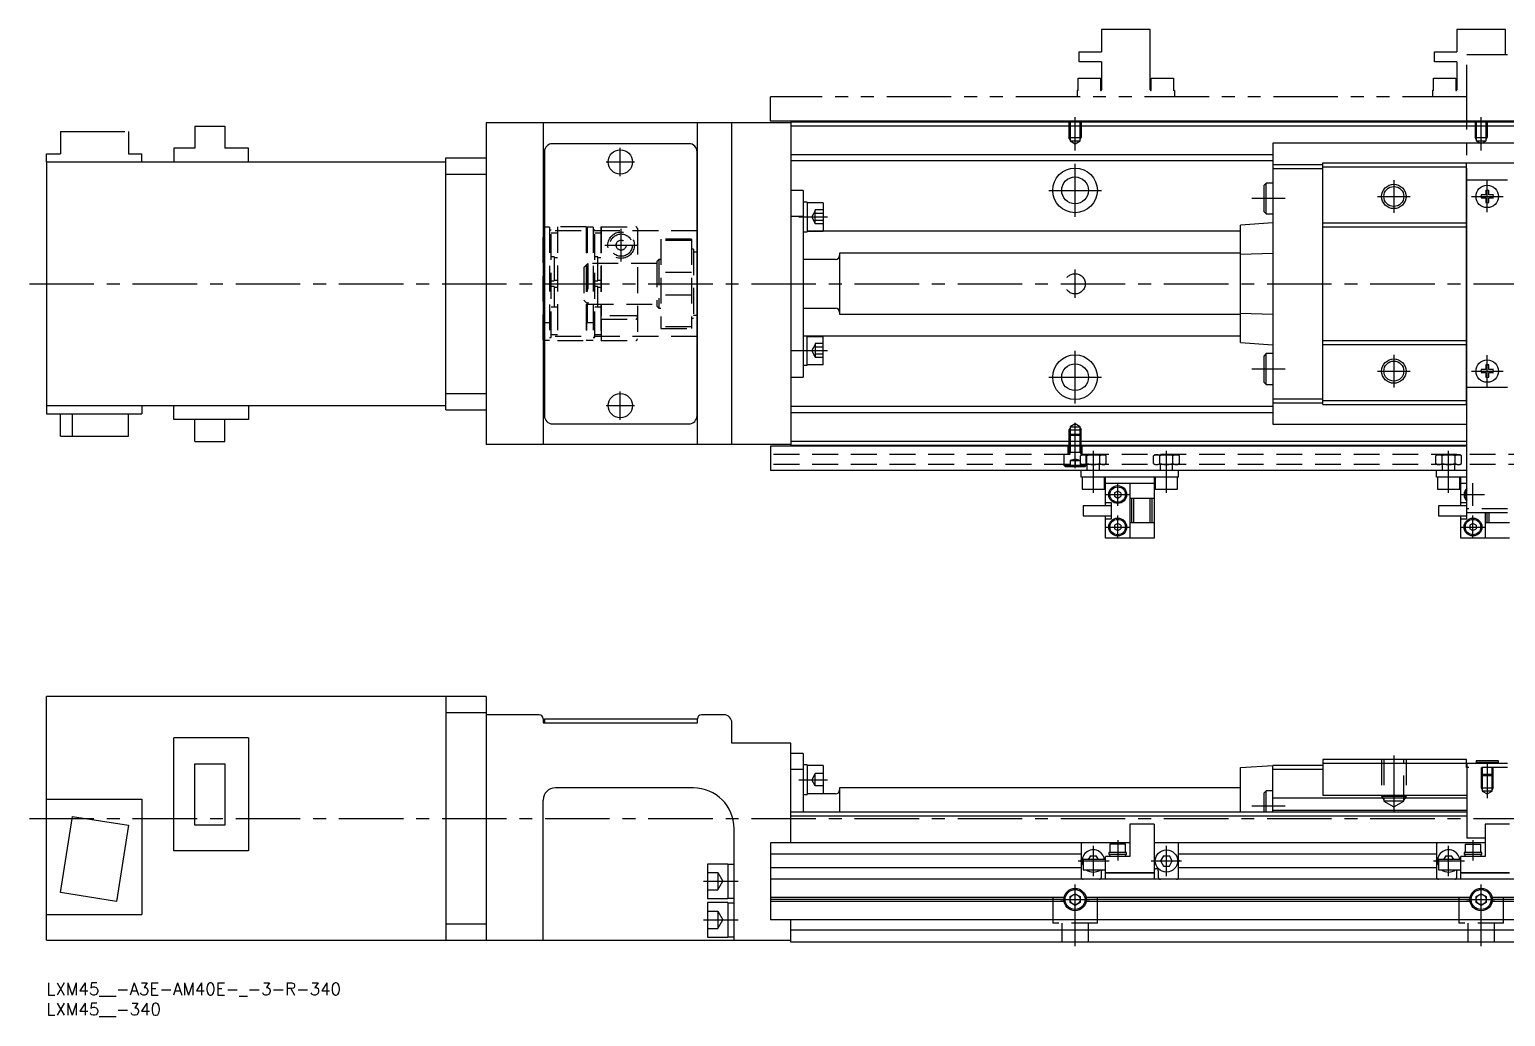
# Model space of a CAD drawing. Extents: x -4 to 704, y -8 to 243.
# Drawn here: x -4.2 to 359.3, y -8.3 to 234.7 of the extents above; entities that cross this region are included whole.
import ezdxf

# ---------------------------------------------------------------- set-up
doc = ezdxf.new("R2010")
doc.units = 0
doc.header["$LTSCALE"] = 0.5
for name, pattern in [('CENTER', [50.8, 31.75, -6.35, 6.35, -6.35]), ('DASHED', [19.05, 12.7, -6.35]), ('PHANTOM', [63.5, 31.75, -6.35, 6.35, -6.35, 6.35, -6.35])]:
    doc.linetypes.add(name, pattern=pattern)
for name, color, linetype in [('MSM_CENTER', 1, 'CENTER'), ('MSM_CONTINUOUS', 7, 'CONTINUOUS'), ('MSM_DASHED', 4, 'DASHED'), ('MSM_IMAGINARY', 6, 'PHANTOM'), ('MSM_NARROW', 5, 'CONTINUOUS'), ('MSM_PART_NUMBER', 7, 'CONTINUOUS')]:
    doc.layers.add(name, color=color, linetype=linetype)
doc.styles.get("Standard").update_dxf_attribs({"font": 'txt.shx', "height": 3, "bigfont": 'bigfont.shx'})

# ---------------------------------------------------------------- blocks, each defined once
blk = doc.blocks.new('*U8')
at = {"layer": 'MSM_PART_NUMBER'}
blk.add_text('LXM45__-A3E-AM40E-_-3-R-340', height=3, dxfattribs=at).set_placement((0, -3))
blk = doc.blocks.new('*U9')
at = {"layer": 'MSM_PART_NUMBER'}
blk.add_text('LXM45__-340', height=3, dxfattribs=at).set_placement((0, -8))

msp = doc.modelspace()

# ---------------------------------------------------------------- linework, layer by layer
at = {"layer": 'MSM_CENTER'}
for p, q in [((253.3, 204.91), (253.3, 213.12)), ((353.3, 204.91), (353.3, 213.12)), ((141.3, 198.62), (141.3, 205.62)), ((137.8, 202.12), (144.8, 202.12)), ((253.3, 188.62), (253.3, 201.62)), ((331.8, 197.62), (331.8, 189.62)), ((354.8, 189.74), (354.8, 197.51)), ((246.8, 195.12), (259.8, 195.12)), ((305, 193.12), (296.8, 193.12)), ((327.8, 193.62), (335.8, 193.62)), ((350.91, 193.62), (358.69, 193.62)), ((141.5, 177.63), (141.5, 185.63)), ((185.3, 188.58), (192.3, 188.58)), ((137.5, 181.63), (145.5, 181.63)), ((253.3, 168.62), (253.3, 175.62)), ((-4.2, 172.12), (537.3, 172.12)), ((185.3, 155.67), (192.3, 155.67)), ((253.3, 142.62), (253.3, 155.62)), ((331.8, 154.62), (331.8, 146.62)), ((354.8, 146.74), (354.8, 154.51)), ((246.8, 149.12), (259.8, 149.12)), ((305, 151.12), (296.8, 151.12)), ((327.8, 150.62), (335.8, 150.62)), ((350.91, 150.62), (358.69, 150.62)), ((141.3, 138.62), (141.3, 145.62)), ((137.8, 142.12), (144.8, 142.12)), ((253.3, 126.72), (253.3, 137.91)), ((257.8, 120.62), (257.8, 131.02)), ((275.8, 120.62), (275.8, 131.02)), ((345.3, 120.62), (345.3, 131.02)), ((260.99, 120.22), (266.61, 120.22)), ((263.8, 117.41), (263.8, 123.03)), ((348.49, 120.22), (354.11, 120.22)), ((351.3, 117.41), (351.3, 123.03)), ((263.8, 109.41), (263.8, 115.03)), ((351.3, 109.41), (351.3, 115.03)), ((260.99, 112.22), (266.61, 112.22)), ((348.49, 112.22), (354.11, 112.22)), ((331.8, 56), (331.8, 42.3)), ((354.8, 54), (354.8, 45.5)), ((185.3, 50), (192.3, 50)), ((-4.2, 40.5), (537.3, 40.5)), ((305, 43.5), (296.8, 43.5)), ((257.87, 26.25), (257.87, 33.75)), ((263.8, 35.1), (263.8, 30.1)), ((275.8, 26.25), (275.8, 33.75)), ((345.3, 26.25), (345.3, 33.75)), ((351.3, 35.1), (351.3, 30.1)), ((254.05, 30), (261.69, 30)), ((272.05, 30), (279.55, 30)), ((341.55, 30), (349.19, 30)), ((161.8, 25), (170.3, 25)), ((253.3, 9), (253.3, 24.25)), ((353.3, 9), (353.3, 24.25)), ((249.68, 20.5), (256.93, 20.5)), ((349.68, 20.5), (356.68, 20.5)), ((161.8, 15.5), (170.3, 15.5))]:
    msp.add_line(p, q, dxfattribs=at)
at = {"layer": 'MSM_CONTINUOUS'}
for p, q in [((183.3, 211.72), (108.3, 211.72)), ((108.3, 211.72), (108.3, 132.52)), ((122.3, 211.72), (122.3, 132.52)), ((160.3, 132.52), (160.3, 211.72)), ((168.8, 132.52), (168.8, 211.72)), ((523.3, 212.12), (183.3, 212.12)), ((183.3, 212.12), (183.3, 132.12)), ((523.3, 211.92), (183.3, 211.92)), ((523.3, 210.92), (183.3, 210.92)), ((122.6, 204.62), (122.6, 139.62)), ((158.2, 206.62), (124.6, 206.62)), ((160.2, 139.62), (160.2, 204.62)), ((302, 203.87), (183.3, 203.87)), ((407.6, 206.72), (302, 206.72)), ((302, 206.72), (302, 137.52)), ((0, 202.12), (0, 140.12)), ((0, 202.12), (98.3, 202.12)), ((98.3, 141.12), (98.3, 203.12)), ((98.3, 203.12), (108.3, 203.12)), ((122.6, 202.22), (122.3, 202.22)), ((160.3, 202.22), (160.2, 202.22)), ((302, 202.37), (183.3, 202.37)), ((302, 201.47), (314.3, 201.47)), ((302, 200.47), (314.3, 200.47)), ((314.3, 201.88), (395.3, 201.88)), ((314.3, 142.38), (314.3, 201.88)), ((314.3, 200.88), (349.7, 200.88)), ((349.7, 142.38), (349.7, 201.88)), ((98.3, 199.12), (108.3, 199.12)), ((122.6, 197.72), (122.3, 197.72)), ((160.3, 197.72), (160.2, 197.72)), ((300.4, 196.92), (299.9, 196.42)), ((299.9, 189.82), (299.9, 196.42)), ((300.4, 189.32), (300.4, 196.92)), ((302, 196.92), (300.4, 196.92)), ((359.8, 197.62), (349.8, 197.62)), ((349.8, 114.22), (349.8, 197.62)), ((186.3, 195.12), (183.3, 195.12)), ((186.3, 195.12), (186.3, 149.12)), ((354.43, 193.99), (353.29, 193.99)), ((353.29, 193.25), (354.43, 193.25)), ((354.43, 195.13), (354.43, 193.99)), ((354.43, 193.25), (354.43, 192.12)), ((355.17, 193.99), (355.17, 195.13)), ((356.31, 193.99), (355.17, 193.99)), ((355.17, 193.25), (356.31, 193.25)), ((355.17, 192.12), (355.17, 193.25)), ((187.3, 192.23), (186.3, 192.23)), ((187.3, 192.23), (187.3, 184.93)), ((191.3, 192.08), (187.3, 192.08)), ((191.3, 192.08), (191.3, 185.08)), ((299.9, 189.82), (300.4, 189.32)), ((300.4, 189.32), (302, 189.32)), ((186.3, 188.65), (183.3, 188.65)), ((302, 187.12), (294, 186.57)), ((294, 157.68), (294, 186.57)), ((314.3, 187.13), (349.7, 187.13)), ((314.3, 186.13), (349.7, 186.13)), ((122.6, 185.12), (122.3, 185.12)), ((160.3, 185.12), (160.2, 185.12)), ((186.3, 184.93), (187.3, 184.93)), ((187.3, 185.08), (191.3, 185.08)), ((294, 185.05), (187.3, 185.05)), ((160.3, 179.87), (160.2, 179.87)), ((194.3, 178.12), (186.3, 178.12)), ((195.3, 179.62), (195.3, 164.62)), ((294, 179.62), (195.3, 179.62)), ((302, 179.61), (294, 179.36)), ((160.2, 164.37), (160.3, 164.37)), ((186.3, 166.12), (194.3, 166.12)), ((195.3, 164.62), (294, 164.62)), ((294, 164.89), (302, 164.64)), ((122.6, 159.12), (122.3, 159.12)), ((160.3, 159.12), (160.2, 159.12)), ((186.3, 159.32), (187.3, 159.32)), ((187.3, 152.02), (187.3, 159.32)), ((294, 159.2), (187.3, 159.2)), ((187.3, 159.17), (191.3, 159.17)), ((191.3, 152.17), (191.3, 159.17)), ((294, 157.68), (302, 157.12)), ((314.3, 158.13), (349.7, 158.13)), ((314.3, 157.13), (349.7, 157.13)), ((186.3, 155.6), (183.3, 155.6)), ((300.4, 154.92), (299.9, 154.42)), ((299.9, 147.82), (299.9, 154.42)), ((300.4, 147.32), (300.4, 154.92)), ((302, 154.92), (300.4, 154.92)), ((183.3, 149.12), (186.3, 149.12)), ((187.3, 152.02), (186.3, 152.02)), ((191.3, 152.17), (187.3, 152.17)), ((354.43, 150.99), (353.29, 150.99)), ((353.29, 150.25), (354.43, 150.25)), ((354.43, 152.13), (354.43, 150.99)), ((354.43, 150.25), (354.43, 149.12)), ((355.17, 150.99), (355.17, 152.13)), ((356.31, 150.99), (355.17, 150.99)), ((355.17, 149.12), (355.17, 150.25)), ((355.17, 150.25), (356.31, 150.25)), ((122.6, 146.52), (122.3, 146.52)), ((160.3, 146.52), (160.2, 146.52)), ((299.9, 147.82), (300.4, 147.32)), ((300.4, 147.32), (302, 147.32)), ((0, 142.12), (98.3, 142.12)), ((23.5, 142.12), (23.5, 140.12)), ((31.35, 138.72), (31.35, 142.12)), ((49.7, 142.12), (49.7, 138.72)), ((98.3, 145.12), (108.3, 145.12)), ((122.3, 142.02), (122.6, 142.02)), ((160.2, 142.02), (160.3, 142.02)), ((302, 141.87), (183.3, 141.87)), ((302, 143.77), (314.3, 143.77)), ((302, 142.77), (314.3, 142.77)), ((314.3, 143.38), (349.7, 143.38)), ((314.3, 142.38), (349.8, 142.38)), ((0, 140.12), (23.5, 140.12)), ((3.4, 134.62), (3.4, 140.12)), ((6.37, 134.62), (6.37, 140.12)), ((20.2, 134.62), (20.2, 140.12)), ((49.7, 138.72), (31.35, 138.72)), ((36.48, 133.32), (36.48, 138.72)), ((43.93, 133.32), (43.93, 138.72)), ((98.3, 141.12), (108.3, 141.12)), ((302, 140.37), (183.3, 140.37)), ((3.4, 134.62), (20.2, 134.62)), ((124.6, 137.62), (158.2, 137.62)), ((302, 137.52), (349.8, 137.52)), ((36.48, 133.32), (43.93, 133.32)), ((183.3, 132.52), (108.3, 132.52)), ((178.3, 132.12), (178.3, 126.12)), ((349.8, 132.12), (178.3, 132.12)), ((349.8, 133.32), (183.3, 133.32)), ((349.8, 132.32), (183.3, 132.32)), ((349.8, 126.12), (178.3, 126.12)), ((254.8, 124.52), (254.8, 126.12)), ((278.8, 124.52), (254.8, 124.52)), ((255.05, 124.52), (255.05, 121.52)), ((260.55, 121.52), (260.55, 124.52)), ((260.8, 117.47), (260.8, 124.39)), ((272.8, 124.39), (272.8, 109.52)), ((273.05, 124.52), (273.05, 121.52)), ((278.55, 121.52), (278.55, 124.52)), ((278.8, 124.52), (278.8, 126.12)), ((342.3, 124.52), (342.3, 126.12)), ((349.8, 124.52), (342.3, 124.52)), ((342.55, 124.52), (342.55, 121.52)), ((348.05, 121.52), (348.05, 124.52)), ((348.3, 117.47), (348.3, 124.39)), ((255.05, 121.52), (260.55, 121.52)), ((272.8, 122.92), (260.8, 122.92)), ((263.8, 121.09), (263.05, 120.66)), ((263.05, 120.66), (263.05, 119.79)), ((264.55, 120.66), (263.8, 121.09)), ((264.55, 120.66), (264.55, 119.79)), ((266.8, 122.92), (266.8, 109.52)), ((273.05, 121.52), (278.55, 121.52)), ((342.55, 121.52), (348.05, 121.52)), ((349.8, 122.92), (348.3, 122.92)), ((255.3, 117.47), (255.3, 114.97)), ((262.3, 117.47), (255.3, 117.47)), ((262.3, 118.22), (260.8, 118.22)), ((262.3, 114.22), (262.3, 118.22)), ((263.05, 119.79), (263.8, 119.36)), ((263.8, 119.36), (264.55, 119.79)), ((272.8, 119.22), (266.8, 119.22)), ((267.3, 113.22), (267.3, 119.22)), ((267.8, 113.22), (267.8, 119.22)), ((271.8, 113.22), (271.8, 119.22)), ((272.3, 113.22), (272.3, 119.22)), ((342.8, 117.47), (342.8, 114.97)), ((349.8, 117.47), (342.8, 117.47)), ((349.8, 118.22), (348.3, 118.22)), ((255.3, 114.97), (262.3, 114.97)), ((260.8, 109.52), (260.8, 114.97)), ((260.8, 114.22), (262.3, 114.22)), ((263.8, 113.09), (263.05, 112.66)), ((264.55, 112.66), (263.8, 113.09)), ((272.8, 113.22), (266.8, 113.22)), ((342.8, 114.97), (349.8, 114.97)), ((348.3, 109.52), (348.3, 114.97)), ((348.3, 114.22), (349.8, 114.22)), ((359.8, 115.72), (349.8, 115.72)), ((351.3, 113.09), (350.55, 112.66)), ((352.05, 112.66), (351.3, 113.09)), ((354.3, 115.72), (354.3, 109.52)), ((360.3, 113.22), (354.3, 113.22)), ((354.8, 113.22), (354.8, 115.72)), ((355.3, 113.22), (355.3, 115.72)), ((272.8, 109.52), (260.8, 109.52)), ((263.05, 112.66), (263.05, 111.79)), ((263.05, 111.79), (263.8, 111.36)), ((263.8, 111.36), (264.55, 111.79)), ((264.55, 112.66), (264.55, 111.79)), ((360.3, 109.52), (348.3, 109.52)), ((350.55, 112.66), (350.55, 111.79)), ((350.55, 111.79), (351.3, 111.36)), ((351.3, 111.36), (352.05, 111.79)), ((352.05, 112.66), (352.05, 111.79)), ((0, 10.5), (0, 70.5)), ((108.3, 70.5), (0, 70.5)), ((98.3, 70.5), (98.3, 10.5)), ((108.3, 70.5), (108.3, 10.5)), ((108.3, 66.5), (98.3, 66.5)), ((121.3, 66), (108.3, 66)), ((166.8, 66), (161.3, 66)), ((122.3, 65), (122.3, 64)), ((122.3, 64), (160.3, 64)), ((122.6, 65), (160.2, 65)), ((122.6, 65), (122.6, 64)), ((160.2, 65), (160.2, 64)), ((160.3, 64), (160.3, 65)), ((168.8, 59), (168.8, 64)), ((31.35, 32.5), (31.35, 60.3)), ((49.7, 60.3), (31.35, 60.3)), ((49.7, 60.3), (49.7, 32.5)), ((183.3, 59), (168.8, 59)), ((183.3, 34.5), (183.3, 59)), ((186.3, 56.5), (183.3, 56.5)), ((186.3, 56.47), (186.3, 42)), ((349.7, 55), (314.3, 55)), ((314.3, 55), (314.3, 46.15)), ((349.7, 53), (349.7, 55)), ((357.55, 54.65), (352.05, 54.65)), ((352.05, 54.65), (352.05, 54.25)), ((357.55, 54.25), (357.55, 54.65)), ((36.48, 38.85), (36.48, 53.95)), ((36.48, 53.95), (43.93, 53.95)), ((43.93, 53.95), (43.93, 38.85)), ((186.3, 52.5), (183.3, 52.5)), ((187.3, 53.65), (186.3, 53.65)), ((187.3, 53.62), (187.3, 46.35)), ((191.3, 53.5), (187.3, 53.5)), ((191.3, 53.5), (191.3, 46.5)), ((294, 53), (302, 53.5)), ((294, 42), (294, 53)), ((314.3, 53.5), (302, 53.5)), ((302, 42), (302, 53.5)), ((314.3, 52.5), (302, 52.5)), ((349.7, 54), (314.3, 54)), ((349.7, 53), (349.8, 53)), ((349.8, 54), (349.8, 35.6)), ((359.8, 54), (349.8, 54)), ((357.55, 54.25), (352.05, 54.25)), ((352.05, 54.25), (352.3, 54)), ((357.3, 54), (357.55, 54.25)), ((159.3, 48), (125.3, 48)), ((195.3, 48), (195.3, 42)), ((294, 48), (195.3, 48)), ((300.4, 47.3), (299.9, 46.8)), ((300.4, 42), (300.4, 47.3)), ((302, 47.3), (300.4, 47.3)), ((0, 45.2), (23.5, 45.2)), ((23.5, 45.2), (23.5, 16.8)), ((122.3, 10.5), (122.3, 45)), ((186.3, 46.35), (187.3, 46.35)), ((194.3, 46.5), (187.3, 46.5)), ((299.9, 42), (299.9, 46.8)), ((349.8, 45.5), (302, 45.5)), ((349.8, 46.15), (314.3, 46.15)), ((3.4, 22.21), (6.37, 40.98)), ((6.37, 40.98), (20.2, 38.79)), ((349.8, 42), (183.3, 42)), ((349.8, 41), (183.3, 41)), ((349.8, 42.4), (302, 42.4)), ((20.2, 38.79), (17.23, 20.02)), ((43.93, 38.85), (36.48, 38.85)), ((169.3, 10.5), (169.3, 38)), ((272.8, 39.1), (266.8, 39.1)), ((266.8, 39.1), (266.8, 31.1)), ((272.8, 39.1), (272.8, 25.5)), ((360.3, 39.1), (354.3, 39.1)), ((354.3, 39.1), (354.3, 31.1)), ((178.3, 34.5), (178.3, 15.5)), ((266.8, 34.5), (178.3, 34.5)), ((254.8, 34), (254.8, 26)), ((261.9, 34.1), (261.9, 32.1)), ((265.7, 34.1), (261.9, 34.1)), ((265.7, 32.1), (265.7, 34.1)), ((354.3, 34.5), (272.8, 34.5)), ((278.8, 26), (278.8, 34)), ((342.3, 34), (342.3, 26)), ((349.4, 34.1), (349.4, 32.1)), ((349.4, 34.1), (353.2, 34.1)), ((354.3, 35.6), (349.8, 35.6)), ((353.2, 32.1), (353.2, 34.1)), ((49.7, 32.5), (31.35, 32.5)), ((167.8, 29.25), (162.8, 29.25)), ((162.8, 29.25), (162.8, 20.75)), ((167.8, 29.25), (167.8, 20.75)), ((169.3, 29.15), (167.8, 29.15)), ((254.8, 31.7), (178.3, 31.7)), ((254.8, 30.3), (254.62, 30)), ((254.62, 30), (254.8, 29.7)), ((260.8, 30.35), (255.3, 30.35)), ((255.3, 30.35), (255.3, 27.85)), ((257.08, 31.25), (256.56, 30.35)), ((257.08, 31.25), (258.52, 31.25)), ((259.04, 30.35), (258.52, 31.25)), ((266.8, 31.1), (260.8, 31.1)), ((260.8, 25.5), (260.8, 31.1)), ((261.6, 32.1), (261.6, 31.6)), ((266, 32.1), (261.6, 32.1)), ((266, 31.6), (261.6, 31.6)), ((261.8, 31.6), (261.8, 31.1)), ((265.8, 31.1), (265.8, 31.6)), ((266, 31.6), (266, 32.1)), ((275.08, 31.25), (274.36, 30)), ((274.36, 30), (275.08, 28.75)), ((275.08, 31.25), (276.52, 31.25)), ((277.24, 30), (276.52, 31.25)), ((276.52, 28.75), (277.24, 30)), ((342.3, 31.7), (278.8, 31.7)), ((278.98, 30), (278.8, 30.3)), ((278.8, 29.7), (278.98, 30)), ((342.3, 30.3), (342.12, 30)), ((342.12, 30), (342.3, 29.7)), ((348.3, 30.35), (342.8, 30.35)), ((342.8, 30.35), (342.8, 27.85)), ((344.58, 31.25), (344.06, 30.35)), ((344.58, 31.25), (346.02, 31.25)), ((346.54, 30.35), (346.02, 31.25)), ((354.3, 31.1), (348.3, 31.1)), ((348.3, 25.5), (348.3, 31.1)), ((349.1, 32.1), (349.1, 31.6)), ((353.5, 32.1), (349.1, 32.1)), ((353.5, 31.6), (349.1, 31.6)), ((349.3, 31.6), (349.3, 31.1)), ((353.3, 31.1), (353.3, 31.6)), ((353.5, 31.6), (353.5, 32.1)), ((254.8, 28.3), (178.3, 28.3)), ((528.3, 25.5), (178.3, 25.5)), ((255.3, 27.85), (260.8, 27.85)), ((259.8, 26), (259.8, 27.6)), ((260.8, 27.15), (272.8, 27.15)), ((260.8, 27.1), (272.8, 27.1)), ((260.85, 27.15), (260.85, 27.1)), ((272.75, 27.15), (272.75, 27.1)), ((273.8, 27.6), (273.8, 26)), ((275.08, 28.75), (276.52, 28.75)), ((342.3, 28.3), (278.8, 28.3)), ((342.8, 27.85), (348.3, 27.85)), ((347.3, 26), (347.3, 27.6)), ((348.3, 27.15), (360.3, 27.15)), ((348.3, 27.1), (360.3, 27.1)), ((348.35, 27.15), (348.35, 27.1)), ((17.23, 20.02), (3.4, 22.21)), ((252.05, 21.22), (253.3, 21.94)), ((253.3, 21.94), (254.55, 21.22)), ((352.05, 21.22), (353.3, 21.94)), ((353.3, 21.94), (354.55, 21.22)), ((162.8, 20.75), (167.8, 20.75)), ((167.8, 19.75), (162.8, 19.75)), ((162.8, 19.75), (162.8, 11.25)), ((167.8, 20.85), (169.3, 20.85)), ((167.8, 19.75), (167.8, 11.25)), ((169.3, 19.65), (167.8, 19.65)), ((250.6, 21), (178.3, 21)), ((250.42, 20.5), (178.3, 20.5)), ((250.6, 20), (178.3, 20)), ((252.05, 19.78), (252.05, 21.22)), ((253.3, 19.06), (252.05, 19.78)), ((254.55, 19.78), (253.3, 19.06)), ((254.55, 21.22), (254.55, 19.78)), ((350.6, 21), (256, 21)), ((350.6, 20), (256, 20)), ((350.42, 20.5), (256.18, 20.5)), ((352.05, 19.78), (352.05, 21.22)), ((353.3, 19.06), (352.05, 19.78)), ((354.55, 19.78), (353.3, 19.06)), ((354.55, 21.22), (354.55, 19.78)), ((450.6, 21), (356, 21)), ((450.6, 20), (356, 20)), ((450.42, 20.5), (356.18, 20.5)), ((0, 16.8), (23.5, 16.8)), ((528.3, 15.5), (178.3, 15.5)), ((183.3, 10), (183.3, 15.5)), ((98.3, 14.5), (108.3, 14.5)), ((162.8, 11.25), (167.8, 11.25)), ((167.8, 11.35), (169.3, 11.35)), ((523.3, 13), (183.3, 13)), ((0, 10.5), (183.3, 10.5)), ((523.3, 10), (183.3, 10))]:
    msp.add_line(p, q, dxfattribs=at)
for centre, radius in [((141.3, 202.12), 3), ((253.3, 195.12), 5.5), ((253.3, 195.12), 3.3), ((354.8, 193.62), 2.75), ((331.8, 193.62), 2.46), ((253.3, 149.12), 5.5), ((331.8, 150.62), 2.46), ((354.8, 150.62), 2.75), ((253.3, 149.12), 3.3), ((141.3, 142.12), 3), ((263.8, 120.22), 2.2), ((263.8, 120.22), 1.9), ((263.8, 112.22), 2.2), ((263.8, 112.22), 1.9), ((351.3, 112.22), 2.2), ((351.3, 112.22), 1.9), ((275.8, 30), 2.75), ((253.3, 20.5), 2.75), ((253.3, 20.5), 2.45), ((353.3, 20.5), 2.75), ((353.3, 20.5), 2.45), ((253.3, 20.5), 1.25), ((353.3, 20.5), 1.25)]:
    msp.add_circle(centre, radius, dxfattribs=at)
for centre, radius, start, end in [((124.6, 204.62), 2, 90, 180), ((158.2, 204.62), 2, 0, 90), ((354.8, 193.62), 1.55, 166.1896, 193.8104), ((354.8, 193.62), 1.55, 76.1896, 103.8104), ((354.8, 193.62), 1.55, 346.1896, 13.8104), ((354.8, 193.62), 1.55, 256.1896, 283.8104), ((194.3, 179.12), 1, 270, 0), ((194.3, 165.12), 1, 0, 90), ((354.8, 150.62), 1.55, 166.1896, 193.8104), ((354.8, 150.62), 1.55, 76.1896, 103.8104), ((354.8, 150.62), 1.55, 256.1896, 283.8104), ((354.8, 150.62), 1.55, 346.1896, 13.8104), ((124.6, 139.62), 2, 180, 270), ((158.2, 139.62), 2, 270, 0), ((260.55, 123.99), 0.531, 67.7887, 89.707), ((260.7, 124.4), 0.0991, 355.8281, 61.8151), ((272.9, 124.4), 0.0991, 118.1849, 184.1719), ((273.04, 124.05), 0.475, 88.452, 112.8578), ((348.05, 123.99), 0.531, 67.7887, 89.707), ((348.2, 124.4), 0.0991, 355.8281, 61.8151), ((351.3, 120.22), 2.2, 132.9859, 227.0141), ((351.3, 120.22), 1.9, 142.1364, 217.8636), ((121.3, 65), 1, 360, 90), ((161.3, 65), 1, 90, 180), ((166.8, 64), 2, 360, 90), ((125.3, 45), 3, 90, 180), ((159.3, 38), 10, 0, 90), ((194.3, 47.5), 1, 270, 0), ((255.3, 34), 0.5, 90, 180), ((257.8, 30), 2.75, 7.312, 204.62), ((278.3, 34), 0.5, 0, 90), ((342.8, 34), 0.5, 90, 180), ((345.3, 30), 2.75, 7.312, 204.62), ((255.3, 26), 0.5, 180, 270), ((257.8, 30), 2.75, 231.4273, 308.5727), ((259.3, 26), 0.5, 270, 0), ((260.3, 27.6), 0.5, 150, 180), ((260.28, 27.59), 0.517, 4.3661, 29.8325), ((273.3, 27.6), 0.5, 0, 180), ((274.3, 26), 0.5, 180, 270), ((278.3, 26), 0.5, 270, 0), ((342.8, 26), 0.5, 180, 270), ((345.3, 30), 2.75, 231.4273, 308.5727), ((346.8, 26), 0.5, 270, 0), ((347.8, 27.6), 0.5, 150, 180), ((347.78, 27.59), 0.517, 4.3661, 29.8325)]:
    msp.add_arc(centre, radius, start, end, dxfattribs=at)
at = {"layer": 'MSM_DASHED'}
for p, q in [((251.8, 212.12), (251.8, 208.12)), ((252.07, 212.12), (252.07, 207.32)), ((254.53, 207.32), (254.53, 212.12)), ((254.8, 212.12), (254.8, 208.12)), ((351.8, 212.12), (351.8, 208.12)), ((352.07, 212.12), (352.07, 207.32)), ((354.53, 207.32), (354.53, 212.12)), ((354.8, 212.12), (354.8, 208.12)), ((251.8, 208.12), (254.8, 208.12)), ((252.07, 207.66), (251.8, 208.12)), ((252.07, 207.32), (253.3, 206.61)), ((252.07, 207.32), (254.53, 207.32)), ((253.3, 206.61), (254.53, 207.32)), ((254.53, 207.66), (254.8, 208.12)), ((351.8, 208.12), (354.8, 208.12)), ((352.07, 207.66), (351.8, 208.12)), ((352.07, 207.32), (353.11, 206.72)), ((352.07, 207.32), (354.53, 207.32)), ((353.49, 206.72), (354.53, 207.32)), ((354.53, 207.66), (354.8, 208.12)), ((189.3, 190.08), (188.43, 188.58)), ((189.3, 186.85), (189.3, 190.31)), ((191.3, 190.31), (189.3, 190.31)), ((191.3, 189.45), (189.3, 189.45)), ((122.4, 186.1), (122.3, 185.99)), ((122.3, 158.23), (122.3, 186.03)), ((123.9, 186.1), (122.4, 186.1)), ((122.4, 186.1), (122.4, 162.55)), ((123.9, 186.1), (123.9, 158.16)), ((132.9, 186.13), (125.8, 186.13)), ((125.8, 186.13), (125.8, 158.13)), ((133, 186.03), (132.9, 186.13)), ((132.9, 186.13), (132.9, 158.13)), ((133.1, 186.1), (133, 185.99)), ((133, 186.03), (133, 158.23)), ((134.6, 186.1), (133.1, 186.1)), ((133.1, 186.1), (133.1, 162.55)), ((134.6, 186.1), (134.6, 158.16)), ((136.5, 186.02), (136.6, 186.12)), ((136.5, 186.02), (136.5, 158.23)), ((136.6, 186.12), (145.1, 186.12)), ((136.6, 186.12), (136.6, 164.2)), ((145.5, 185.72), (145.5, 158.53)), ((189.3, 187.08), (188.43, 188.58)), ((191.3, 187.71), (189.3, 187.71)), ((191.3, 186.85), (189.3, 186.85)), ((160.2, 185.12), (122.6, 185.12)), ((124.3, 185.33), (123.9, 185.33)), ((124.3, 158.93), (124.3, 185.33)), ((125.8, 184.6), (124.3, 184.6)), ((135, 185.33), (134.6, 185.33)), ((135, 158.93), (135, 185.33)), ((136.5, 184.6), (135, 184.6)), ((158.8, 183.12), (151.3, 183.12)), ((151.3, 183.12), (151.3, 161.12)), ((158.8, 182.76), (151.3, 182.76)), ((158.8, 183.12), (158.8, 161.12)), ((125.05, 178.74), (124.3, 178.74)), ((125.05, 178.74), (125.05, 172.84)), ((125.8, 178.54), (125.05, 178.54)), ((135.75, 178.74), (135, 178.74)), ((135.75, 172.84), (135.75, 178.74)), ((136.5, 178.54), (135.75, 178.54)), ((150.8, 178.12), (150.3, 177.62)), ((150.8, 178.12), (150.8, 166.12)), ((151.3, 178.12), (150.8, 178.12)), ((159.3, 180.62), (158.8, 180.62)), ((159.3, 180.62), (159.3, 163.62)), ((160.2, 179.87), (159.3, 179.87)), ((133.3, 177.12), (132.3, 176.12)), ((132.3, 176.12), (132.3, 168.12)), ((133.3, 177.12), (133.3, 167.12)), ((150.3, 177.12), (133.3, 177.12)), ((150.3, 177.62), (150.3, 166.62)), ((158.8, 174.92), (151.3, 174.92)), ((124.3, 172.84), (125.05, 172.84)), ((125.05, 171.42), (124.3, 171.42)), ((125.05, 173.04), (125.8, 173.04)), ((125.05, 171.42), (125.05, 166.36)), ((125.8, 171.22), (125.05, 171.22)), ((135, 172.84), (135.75, 172.84)), ((135.75, 171.42), (135, 171.42)), ((135.75, 173.04), (136.5, 173.04)), ((135.75, 166.36), (135.75, 171.42)), ((136.5, 171.22), (135.75, 171.22)), ((132.3, 168.12), (133.3, 167.12)), ((158.8, 169.33), (151.3, 169.33)), ((125.8, 166.36), (124.3, 166.36)), ((133.3, 167.12), (150.3, 167.12)), ((136.5, 166.36), (135, 166.36)), ((136.6, 164.2), (136.5, 164.26)), ((145.1, 164.2), (136.6, 164.2)), ((150.3, 166.62), (150.8, 166.12)), ((150.8, 166.12), (151.3, 166.12)), ((158.8, 163.62), (159.3, 163.62)), ((159.3, 164.37), (160.2, 164.37)), ((122.3, 162.65), (122.4, 162.55)), ((122.4, 162.55), (123.9, 162.55)), ((133, 162.65), (133.1, 162.55)), ((133.1, 162.55), (134.6, 162.55)), ((136.5, 163.46), (136.6, 163.4)), ((136.6, 163.4), (145.1, 163.4)), ((136.6, 163.4), (136.6, 158.13)), ((158.8, 161.49), (151.3, 161.49)), ((151.3, 161.12), (158.8, 161.12)), ((122.4, 158.16), (122.3, 158.27)), ((123.9, 158.16), (122.4, 158.16)), ((160.2, 159.12), (122.6, 159.12)), ((123.9, 158.93), (124.3, 158.93)), ((124.3, 159.66), (125.8, 159.66)), ((125.8, 158.13), (132.9, 158.13)), ((132.9, 158.13), (133, 158.23)), ((133.1, 158.16), (133, 158.27)), ((134.6, 158.16), (133.1, 158.16)), ((134.6, 158.93), (135, 158.93)), ((135, 159.66), (136.5, 159.66)), ((136.5, 158.23), (136.6, 158.13)), ((136.6, 158.13), (145.1, 158.13)), ((189.3, 157.17), (188.43, 155.67)), ((189.3, 157.4), (189.3, 153.94)), ((191.3, 157.4), (189.3, 157.4)), ((191.3, 156.54), (189.3, 156.54)), ((189.3, 154.17), (188.43, 155.67)), ((191.3, 154.8), (189.3, 154.8)), ((191.3, 153.94), (189.3, 153.94)), ((252.07, 136.59), (251.8, 136.12)), ((251.8, 136.12), (251.8, 130.12)), ((251.8, 136.12), (254.8, 136.12)), ((252.07, 135.12), (251.8, 134.85)), ((251.8, 134.85), (254.8, 134.85)), ((253.3, 137.63), (252.07, 136.92)), ((252.07, 136.92), (252.07, 130.59)), ((252.07, 136.92), (254.53, 136.92)), ((252.07, 135.12), (254.53, 135.12)), ((254.53, 136.92), (253.3, 137.63)), ((254.53, 130.59), (254.53, 136.92)), ((254.53, 136.59), (254.8, 136.12)), ((254.8, 134.85), (254.53, 135.12)), ((254.8, 130.12), (254.8, 136.12)), ((251.55, 132.12), (251.55, 130.12)), ((255.05, 130.12), (255.05, 132.12)), ((528.3, 130.12), (178.3, 130.12)), ((528.3, 127.62), (178.3, 127.62)), ((250.55, 130.12), (250.55, 127.42)), ((250.55, 127.42), (250.85, 127.12)), ((250.55, 127.42), (256.05, 127.42)), ((254.8, 130.59), (251.8, 130.59)), ((252.07, 130.59), (251.8, 130.12)), ((253.3, 128.96), (252.05, 128.62)), ((252.05, 128.62), (252.05, 127.12)), ((252.05, 128.62), (254.55, 128.62)), ((254.55, 128.62), (253.3, 128.96)), ((253.3, 128.62), (253.3, 127.12)), ((254.53, 130.59), (254.8, 130.12)), ((254.55, 128.62), (254.55, 127.12)), ((255.05, 130.02), (254.62, 129.78)), ((254.62, 127.87), (254.62, 129.78)), ((254.62, 127.87), (255.05, 127.62)), ((255.05, 130.02), (260.55, 130.02)), ((255.75, 127.12), (256.05, 127.42)), ((256.05, 127.42), (256.05, 130.12)), ((256.21, 127.87), (256.21, 129.78)), ((256.3, 126.12), (256.3, 127.62)), ((259.3, 126.12), (259.3, 127.62)), ((259.39, 127.87), (259.39, 129.78)), ((260.98, 129.78), (260.55, 130.02)), ((260.55, 127.62), (260.98, 127.87)), ((260.98, 127.87), (260.98, 129.78)), ((273.05, 130.02), (272.62, 129.78)), ((272.62, 127.87), (272.62, 129.78)), ((272.62, 127.87), (273.05, 127.62)), ((273.05, 130.02), (278.55, 130.02)), ((274.21, 127.87), (274.21, 129.78)), ((274.3, 126.12), (274.3, 127.62)), ((277.3, 126.12), (277.3, 127.62)), ((277.39, 127.87), (277.39, 129.78)), ((278.98, 129.78), (278.55, 130.02)), ((278.55, 127.62), (278.98, 127.87)), ((278.98, 127.87), (278.98, 129.78)), ((342.55, 130.02), (342.12, 129.78)), ((342.12, 127.87), (342.12, 129.78)), ((342.12, 127.87), (342.55, 127.62)), ((342.55, 130.02), (348.05, 130.02)), ((343.71, 127.87), (343.71, 129.78)), ((343.8, 126.12), (343.8, 127.62)), ((346.8, 126.12), (346.8, 127.62)), ((346.89, 127.87), (346.89, 129.78)), ((348.48, 129.78), (348.05, 130.02)), ((348.05, 127.62), (348.48, 127.87)), ((348.48, 127.87), (348.48, 129.78)), ((250.85, 127.12), (255.75, 127.12)), ((359.8, 116.72), (349.8, 116.72)), ((328.8, 55), (328.8, 46)), ((329.34, 55), (329.34, 44.72)), ((334.26, 44.72), (334.26, 55)), ((334.8, 55), (334.8, 46)), ((189.3, 51.5), (188.43, 50)), ((189.3, 48.5), (189.3, 51.5)), ((191.3, 51.5), (189.3, 51.5)), ((359.8, 53), (349.8, 53)), ((353.3, 53), (353.3, 48)), ((353.3, 51.27), (353.57, 51)), ((356.3, 51.27), (353.3, 51.27)), ((353.57, 53), (353.57, 47.21)), ((356.03, 51), (353.57, 51)), ((356.03, 47.21), (356.03, 53)), ((356.03, 51), (356.3, 51.27)), ((356.3, 48), (356.3, 53)), ((189.3, 48.5), (188.43, 50)), ((189.3, 50), (191.3, 50)), ((191.3, 48.5), (189.3, 48.5)), ((353.3, 48), (356.3, 48)), ((353.3, 48), (353.57, 47.53)), ((356.3, 48), (356.03, 47.53)), ((328.8, 46), (329.34, 45.06)), ((328.8, 46), (334.8, 46)), ((334.26, 44.72), (329.34, 44.72)), ((329.34, 44.72), (331.8, 43.3)), ((331.8, 43.3), (334.26, 44.72)), ((334.8, 46), (334.26, 45.06)), ((353.57, 47.21), (354.8, 46.5)), ((356.03, 47.21), (353.57, 47.21)), ((354.8, 46.5), (356.03, 47.21)), ((162.8, 27.13), (165.3, 27.13)), ((165.3, 27.13), (165.3, 22.88)), ((165.3, 27.13), (166.53, 25)), ((162.8, 25), (165.3, 25)), ((162.8, 22.88), (165.3, 22.88)), ((165.3, 22.88), (166.53, 25)), ((247.8, 21), (247.8, 14.7)), ((258.8, 14.7), (258.8, 21)), ((347.8, 21), (347.8, 14.7)), ((358.8, 14.7), (358.8, 21)), ((162.8, 17.63), (165.3, 17.63)), ((162.8, 15.5), (165.3, 15.5)), ((165.3, 17.63), (166.53, 15.5)), ((165.3, 17.63), (165.3, 13.38)), ((165.3, 13.38), (166.53, 15.5)), ((258.8, 14.7), (247.8, 14.7)), ((250, 14.7), (250, 10)), ((256.6, 10), (256.6, 14.7)), ((358.8, 14.7), (347.8, 14.7)), ((350, 14.7), (350, 10)), ((356.6, 10), (356.6, 14.7)), ((162.8, 13.38), (165.3, 13.38))]:
    msp.add_line(p, q, dxfattribs=at)
for centre, radius in [((141.5, 181.63), 3.25), ((141.5, 181.63), 2.75), ((141.5, 181.63), 1.23), ((253.3, 172.12), 2.5)]:
    msp.add_circle(centre, radius, dxfattribs=at)
for centre, radius, start, end in [((145.1, 185.72), 0.4, 0.0053, 89.957), ((145.11, 164.76), 0.558, 268.7287, 298.8195), ((145.1, 163.8), 0.4, 270, 0), ((145.29, 164.46), 0.212, 295.9068, 354.1208), ((145.1, 158.53), 0.4, 270, 0), ((255.42, 128.62), 1.41, 55.6665, 115.6665), ((255.42, 129.03), 1.41, 244.3335, 304.3335), ((257.8, 124.77), 5.25, 72.412, 107.588), ((257.8, 132.88), 5.25, 252.412, 287.588), ((260.18, 128.62), 1.41, 64.3335, 124.3335), ((260.18, 129.03), 1.41, 235.6665, 295.6665), ((273.42, 128.62), 1.41, 55.6665, 115.6665), ((273.42, 129.03), 1.41, 244.3335, 304.3335), ((275.8, 124.77), 5.25, 72.412, 107.588), ((275.8, 132.88), 5.25, 252.412, 287.588), ((278.18, 128.62), 1.41, 64.3335, 124.3335), ((278.18, 129.03), 1.41, 235.6665, 295.6665), ((342.92, 128.62), 1.41, 55.6665, 115.6665), ((342.92, 129.03), 1.41, 244.3335, 304.3335), ((345.3, 124.77), 5.25, 72.412, 107.588), ((345.3, 132.88), 5.25, 252.412, 287.588), ((347.68, 128.62), 1.41, 64.3335, 124.3335), ((347.68, 129.03), 1.41, 235.6665, 295.6665)]:
    msp.add_arc(centre, radius, start, end, dxfattribs=at)
at = {"layer": 'MSM_IMAGINARY'}
for p, q in [((259.8, 234.72), (259.8, 229.27)), ((271.8, 234.72), (259.8, 234.72)), ((271.8, 219.86), (271.8, 234.72)), ((347.3, 234.72), (347.3, 229.27)), ((359.3, 234.72), (347.3, 234.72)), ((359.3, 228.52), (359.3, 234.72)), ((254.3, 226.77), (254.3, 229.27)), ((254.3, 229.27), (259.8, 229.27)), ((341.8, 226.77), (341.8, 229.27)), ((341.8, 229.27), (347.3, 229.27)), ((259.8, 226.77), (254.3, 226.77)), ((259.8, 226.77), (259.8, 219.86)), ((347.3, 226.77), (341.8, 226.77)), ((347.3, 226.77), (347.3, 219.86)), ((349.8, 146.62), (349.8, 228.52)), ((359.8, 228.52), (349.8, 228.52)), ((254.05, 222.72), (259.55, 222.72)), ((254.05, 219.72), (254.05, 222.72)), ((259.55, 222.72), (259.55, 219.72)), ((272.05, 222.72), (277.55, 222.72)), ((272.05, 219.72), (272.05, 222.72)), ((277.55, 222.72), (277.55, 219.72)), ((341.55, 222.72), (347.05, 222.72)), ((341.55, 219.72), (341.55, 222.72)), ((347.05, 222.72), (347.05, 219.72)), ((178.3, 212.12), (178.3, 218.12)), ((349.8, 218.12), (178.3, 218.12)), ((253.8, 219.72), (253.8, 218.12)), ((254.05, 219.72), (253.8, 219.72)), ((277.8, 219.72), (277.55, 219.72)), ((277.8, 219.72), (277.8, 218.12)), ((341.3, 219.72), (341.3, 218.12)), ((341.55, 219.72), (341.3, 219.72)), ((36.48, 210.92), (36.48, 205.52)), ((36.48, 210.92), (43.93, 210.92)), ((43.93, 210.92), (43.93, 205.52)), ((183.3, 212.12), (178.3, 212.12)), ((3.4, 209.62), (3.4, 204.12)), ((3.4, 209.62), (20.2, 209.62)), ((20.2, 209.62), (20.2, 204.12)), ((0, 204.12), (3.4, 204.12)), ((0, 202.12), (0, 204.12)), ((20.2, 204.12), (23.5, 204.12)), ((23.5, 202.12), (23.5, 204.12)), ((31.35, 205.52), (31.35, 202.12)), ((36.48, 205.52), (31.35, 205.52)), ((49.7, 205.52), (43.93, 205.52)), ((49.7, 202.12), (49.7, 205.52)), ((359.8, 146.62), (349.8, 146.62))]:
    msp.add_line(p, q, dxfattribs=at)
for centre, radius, start, end in [((259.56, 220.17), 0.446, 268.5891, 296.1982), ((259.7, 219.85), 0.0994, 304.8828, 3.9024), ((271.9, 219.85), 0.0991, 175.8281, 241.8151), ((272.04, 220.2), 0.475, 247.1422, 271.548), ((347.06, 220.17), 0.446, 268.5891, 296.1982), ((347.2, 219.85), 0.0994, 304.8828, 3.9024)]:
    msp.add_arc(centre, radius, start, end, dxfattribs=at)
at = {"layer": 'MSM_NARROW'}
for centre in [(331.8, 193.62), (331.8, 150.62)]:
    msp.add_circle(centre, 3, dxfattribs=at)

# ---------------------------------------------------------------- block references
at = {"layer": 'MSM_CONTINUOUS'}
for name in ['*U8', '*U9']:
    msp.add_blockref(name, (0, 0), dxfattribs=at)

doc.saveas('drawing.dxf')
